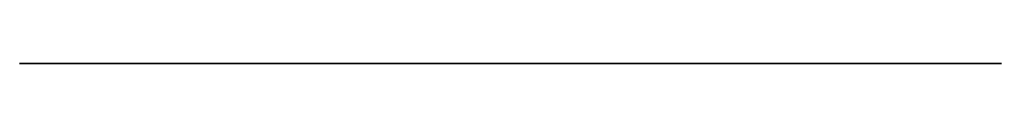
# Model space of a CAD drawing. Header units: millimetres. Extents: x 47.1 to 67.9, y 0 to 0.
import ezdxf

# ---------------------------------------------------------------- set-up
doc = ezdxf.new("R2010")
doc.units = ezdxf.units.MM
doc.layers.get('0').update_dxf_attribs({"color": 194, "true_color": 0x551cb1})

msp = doc.modelspace()

# ---------------------------------------------------------------- linework, layer by layer
at = {"color": 74, "true_color": 0x58b11b}
msp.add_polyline3d([(65.983, 0, 104.234), (65.688, 0, 104.89), (65.361, 0, 105.529), (65.003, 0, 106.153), (64.619, 0, 106.761), (64.21, 0, 107.35), (63.778, 0, 107.921), (62.851, 0, 109.02), (61.865, 0, 110.072), (60.843, 0, 111.09), (59.576, 0, 112.4), (58.985, 0, 113.094), (58.441, 0, 113.818), (57.842, 0, 114.743), (57.302, 0, 115.711), (56.827, 0, 116.712), (56.42, 0, 117.736), (56.127, 0, 118.642), (55.892, 0, 119.565), (55.716, 0, 120.502), (55.599, 0, 121.446), (55.516, 0, 122.846), (55.497, 0, 124.249), (47.059, 0, 124.249), (47.059, 0, -115.441), (67.934, 0, -115.441), (67.934, 0, 83.044), (63.614, 0, 85.005), (64.233, 0, 86.189), (64.796, 0, 87.401), (65.3, 0, 88.637), (65.745, 0, 89.897), (66.13, 0, 91.18), (66.455, 0, 92.483), (66.718, 0, 93.8), (66.919, 0, 95.124), (67.06, 0, 96.527), (67.118, 0, 97.936), (67.113, 0, 98.64), (67.082, 0, 99.342), (67.023, 0, 100.042), (66.936, 0, 100.739), (66.779, 0, 101.632), (66.568, 0, 102.517), (66.303, 0, 103.386)], close=True, dxfattribs=at)

doc.saveas('drawing.dxf')
